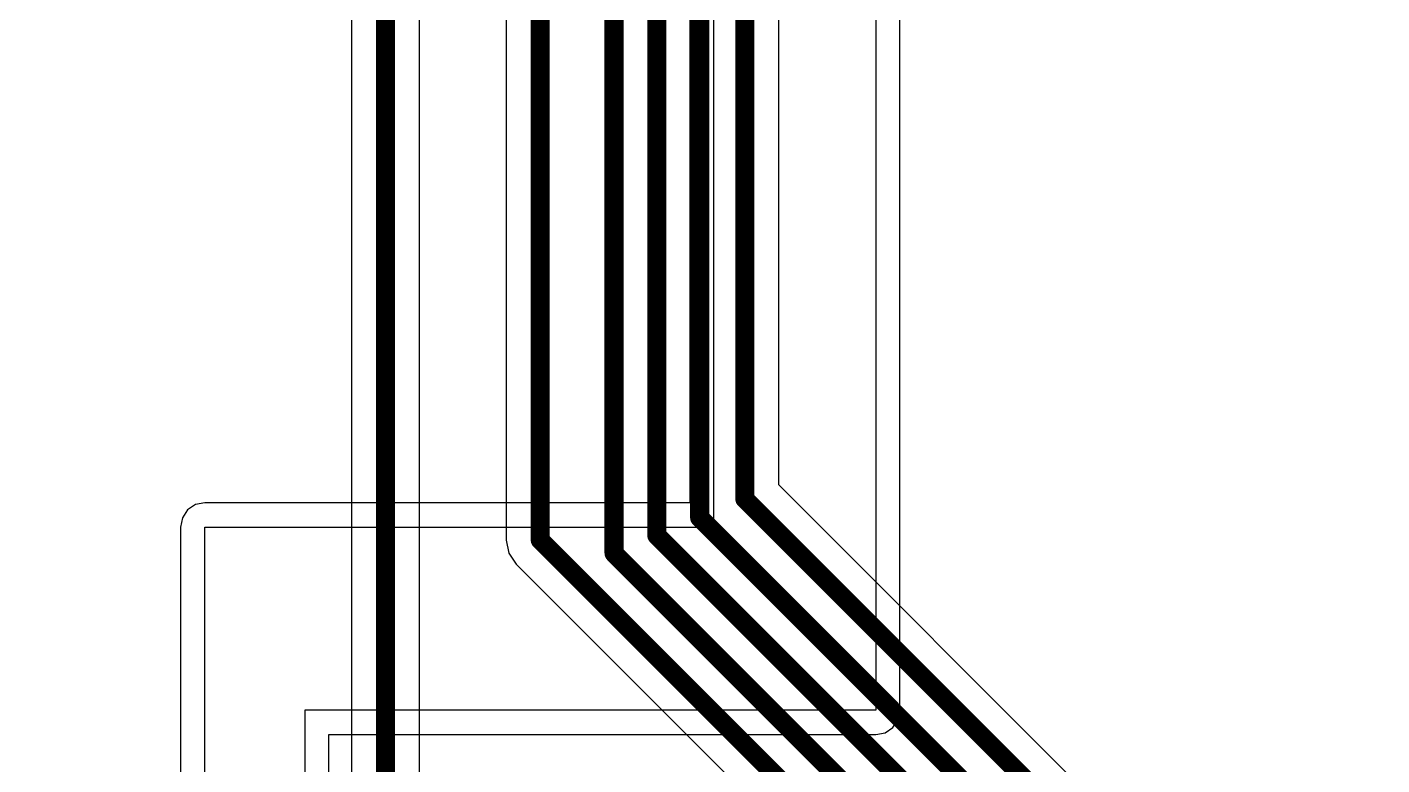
# Model space of a CAD drawing. Header units: inches. Extents: x -89 to 427, y -87 to 99.
# Drawn here: x -44.98 to -30.51, y -35.03 to -27.15 of the extents above; entities that cross this region are included whole.
import ezdxf

# ---------------------------------------------------------------- set-up
doc = ezdxf.new("R2010")
doc.units = ezdxf.units.IN
for name, color, linetype in [('Board_Outline', 56, 'Continuous'), ('Bottom Layer', 5, 'Continuous'), ('Top Layer', 1, 'Continuous')]:
    doc.layers.add(name, color=color, linetype=linetype)

msp = doc.modelspace()

# ---------------------------------------------------------------- linework, layer by layer
at = {"layer": 'Board_Outline'}
for points in [[(87.3125, 0, 0.254, 0.254, 1), (-87.3125, 0, 0.254, 0.254, 1)], [(36.5125, 0, 0.254, 0.254, 1), (-36.5125, 0, 0.254, 0.254, 1)]]:
    msp.add_lwpolyline(points, format="xyseb", close=True, dxfattribs=at)
at = {"layer": 'Bottom Layer'}
for p, q in [((-36.95002262, -32.03716986), (-36.95003278, -3.68301016)), ((-39.85956722, -8.21870594), (-39.85956722, -32.62516716)), ((-40.78543278, -42.57261742), (-40.78543278, -12.8524127)), ((-41.51056722, -13.00258004), (-41.51056722, -42.7227873)), ((-27.795347, -41.19184294), (-36.95002262, -32.03716986)), ((-39.85956722, -32.62516716), (-39.85956976, -32.62517986)), ((-39.85956976, -32.62517986), (-39.83196758, -32.76392736)), ((-39.83196758, -32.76392736), (-39.7533749, -32.88155476)), ((-39.7533749, -32.88155476), (-32.64086182, -39.99406784))]:
    msp.add_line(p, q, dxfattribs=at)
for points in [[(-37.3126, -3.682997459999999, 0.2032, 0.2032, 0), (-37.31258984, -32.18735244, 0.2032, 0.2032, 0)], [(-37.79519999999999, -4.8768, 0.2032, 0.2032, 0), (-37.79518984, -32.38725298, 0.2032, 0.2032, 0)], [(-38.2524, -6.095999999999999, 0.2032, 0.2032, 0), (-38.25238984, -32.57663284, 0.2032, 0.2032, 0)], [(-38.7096, -7.11199746, 0.2032, 0.2032, 0), (-38.70959238, -32.76601016, 0.2032, 0.2032, 0)], [(-39.49699999999999, -32.62517986, 0.2032, 0.2032, 0), (-39.49699999999999, -7.7978, 0.2032, 0.2032, 0)], [(-41.148, -42.7228, 0.2032, 0.2032, 0), (-41.148, -12.8524, 0.2032, 0.2032, 0)], [(-37.31258984, -32.18735244, 0.2032, 0.2032, 0), (-27.94552958, -41.55441016, 0.2032, 0.2032, 0)], [(-37.79518984, -32.38725298, 0.2032, 0.2032, 0), (-28.14543012, -42.03701016, 0.2032, 0.2032, 0)], [(-39.49699999999999, -32.62517986, 0.2032, 0.2032, 0), (-28.68817986, -43.434, 0.2032, 0.2032, 0)], [(-38.25238984, -32.57663284, 0.2032, 0.2032, 0), (-28.33480744, -42.49421016, 0.2032, 0.2032, 0)], [(-38.70959238, -32.76601016, 0.2032, 0.2032, 0), (-28.5241873, -42.95141269999999, 0.2032, 0.2032, 0)]]:
    msp.add_lwpolyline(points, format="xyseb", dxfattribs=at)
for points in [[(-37.36338984, -32.18735244, 0.1016, 0.1016, 1), (-37.26178984, -32.18735244, 0.1016, 0.1016, 1)], [(-37.36338984, -32.18735244, 0.1016, 0.1016, 1), (-37.26178984, -32.18735244, 0.1016, 0.1016, 1)], [(-37.84598983999999, -32.38725298, 0.1016, 0.1016, 1), (-37.74438984, -32.38725298, 0.1016, 0.1016, 1)], [(-37.84598983999999, -32.38725298, 0.1016, 0.1016, 1), (-37.74438984, -32.38725298, 0.1016, 0.1016, 1)], [(-39.5478, -32.62517986, 0.1016, 0.1016, 1), (-39.4462, -32.62517986, 0.1016, 0.1016, 1)], [(-39.5478, -32.62517986, 0.1016, 0.1016, 1), (-39.4462, -32.62517986, 0.1016, 0.1016, 1)], [(-38.30318983999999, -32.57663284, 0.1016, 0.1016, 1), (-38.20158984, -32.57663284, 0.1016, 0.1016, 1)], [(-38.30318983999999, -32.57663284, 0.1016, 0.1016, 1), (-38.20158984, -32.57663284, 0.1016, 0.1016, 1)], [(-38.76039238, -32.76601016, 0.1016, 0.1016, 1), (-38.65879238, -32.76601016, 0.1016, 0.1016, 1)], [(-38.76039238, -32.76601016, 0.1016, 0.1016, 1), (-38.65879238, -32.76601016, 0.1016, 0.1016, 1)]]:
    msp.add_lwpolyline(points, format="xyseb", close=True, dxfattribs=at)
at = {"layer": 'Top Layer'}
for p, q in [((-35.9156, -7.924459639999999), (-35.9156, -34.4424)), ((-37.90177586, -8.526399), (-37.90177586, -32.22762414)), ((-37.64279999999999, -32.4866), (-37.64279999999999, -8.526399)), ((-35.65662414, -34.4424), (-35.65662414, -9.50481208)), ((-43.17750571999999, -32.24733708), (-43.26152384, -32.30347616)), ((-43.07839999999999, -32.22762414), (-43.17750571999999, -32.24733708)), ((-37.90177586, -32.22762414), (-43.07839999999999, -32.22762414)), ((-43.31766292, -32.38749428), (-43.33737585999999, -32.4866)), ((-43.26152384, -32.30347616), (-43.31766292, -32.38749428)), ((-43.33737585999999, -32.4866), (-43.33737585999999, -38.73499999999999)), ((-43.07839999999999, -38.73499999999999), (-43.07839999999999, -32.4866)), ((-43.07839999999999, -32.4866), (-37.64279999999999, -32.4866)), ((-35.9156, -34.4424), (-42.01159999999999, -34.4424)), ((-42.01159999999999, -34.4424), (-42.01159999999999, -38.73499999999999)), ((-35.73247616, -34.62552384), (-35.67633708, -34.54150572)), ((-35.67633708, -34.54150572), (-35.65662414, -34.4424)), ((-41.75262414, -38.73499999999999), (-41.75262414, -34.70137586)), ((-41.75262414, -34.70137586), (-35.9156, -34.70137586)), ((-35.9156, -34.70137586), (-35.81649428, -34.68166291999999)), ((-35.81649428, -34.68166291999999), (-35.73247616, -34.62552384))]:
    msp.add_line(p, q, dxfattribs=at)

doc.saveas('drawing.dxf')
